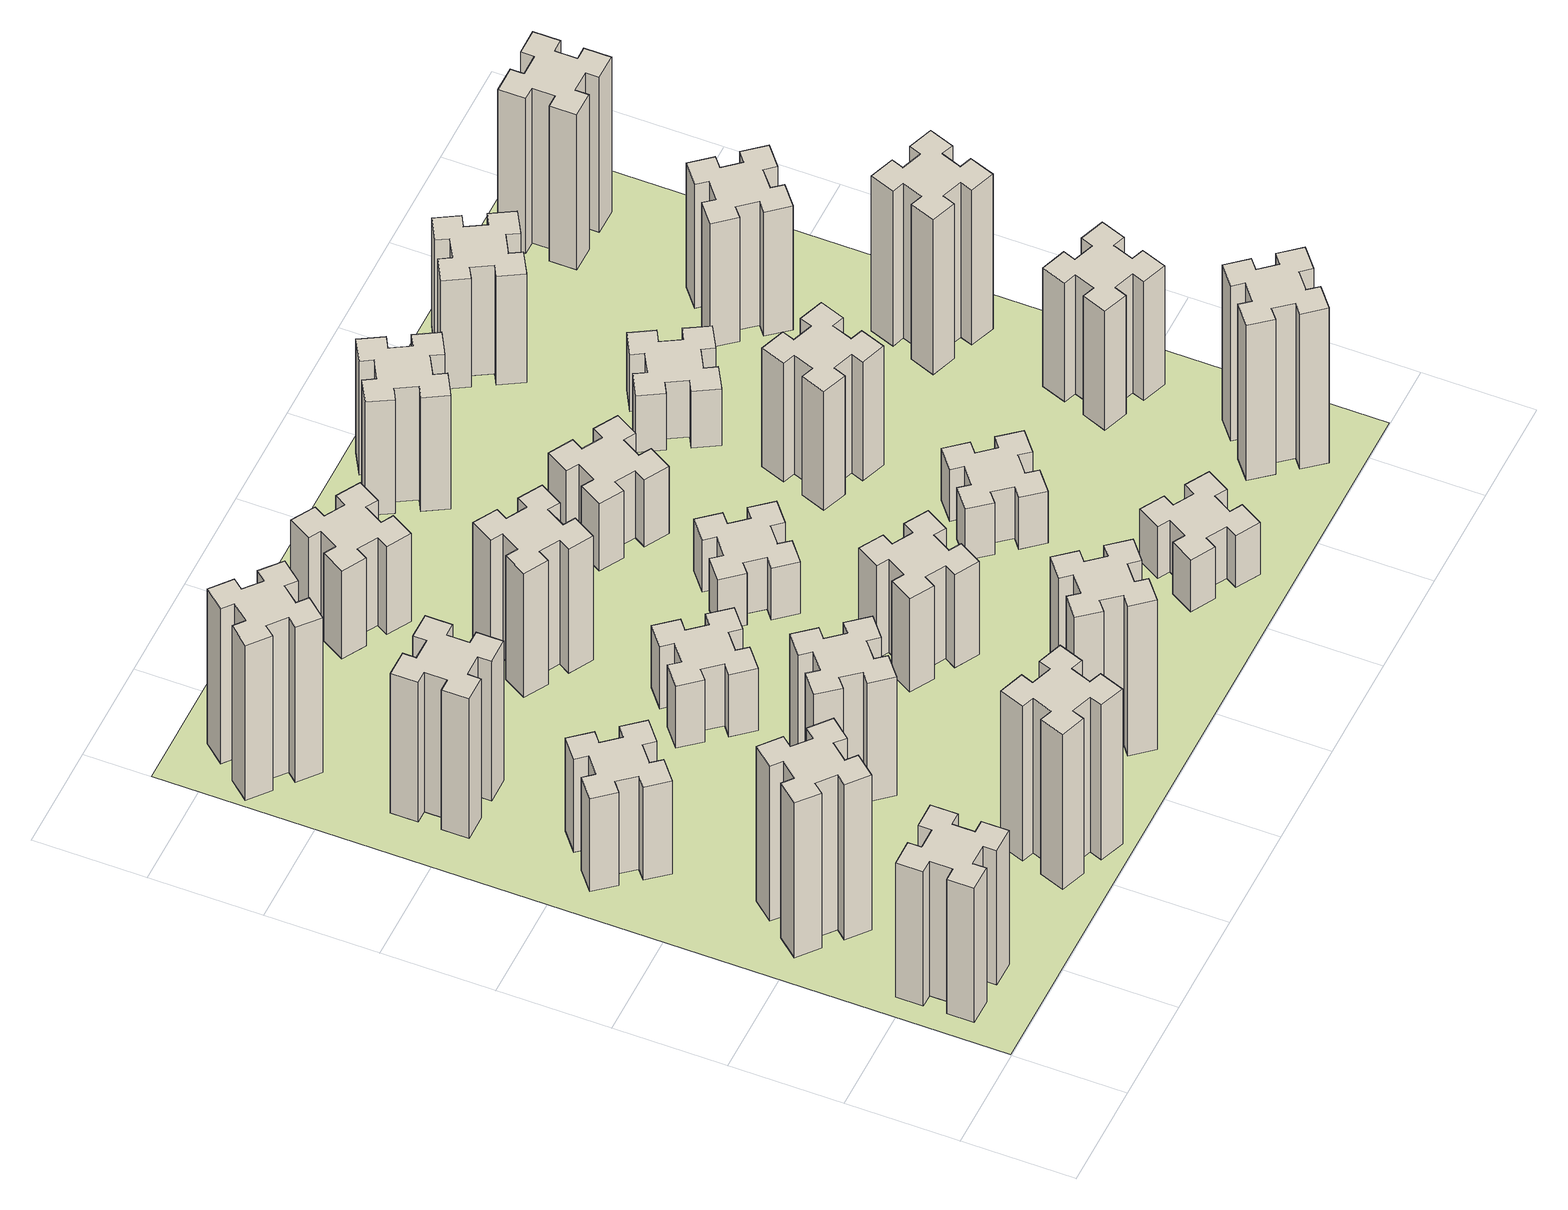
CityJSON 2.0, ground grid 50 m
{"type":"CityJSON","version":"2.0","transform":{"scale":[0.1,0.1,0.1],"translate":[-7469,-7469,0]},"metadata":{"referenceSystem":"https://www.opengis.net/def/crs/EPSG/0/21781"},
"CityObjects":{
"building1":{"type":"Building","attributes":{"class":"1000","function":"1000","usage":"1000","yearOfConstruction":2016,"roofType":"1000","measuredHeight":78,"storeysAboveGround":30,"storeysBelowGround":0},"geometry":[{"type":"Solid","lod":"1","boundaries":[[[[0,1,2,3,4,5,6,7,8,9,10,11,12,13,14,15,16,17,18,19]],[[17,16,20,21]],[[16,15,22,20]],[[15,14,23,22]],[[14,13,24,23]],[[13,12,25,24]],[[12,11,26,25]],[[11,10,27,26]],[[10,9,28,27]],[[9,8,29,28]],[[8,7,30,29]],[[7,6,31,30]],[[6,5,32,31]],[[5,4,33,32]],[[4,3,34,33]],[[3,2,35,34]],[[2,1,36,35]],[[1,0,37,36]],[[0,19,38,37]],[[19,18,39,38]],[[18,17,21,39]],[[24,25,26,27,28,29,30,31,32,33,34,35,36,37,38,39,21,20,22,23]]]]}]},
"building2":{"type":"Building","attributes":{"class":"1000","function":"1000","usage":"1000","yearOfConstruction":2016,"roofType":"1000","measuredHeight":90,"storeysAboveGround":30,"storeysBelowGround":0},"geometry":[{"type":"Solid","lod":"1","boundaries":[[[[40,41,42,43,44,45,46,47,48,49,50,51,52,53,54,55,56,57,58,59]],[[57,56,60,61]],[[56,55,62,60]],[[55,54,63,62]],[[54,53,64,63]],[[53,52,65,64]],[[52,51,66,65]],[[51,50,67,66]],[[50,49,68,67]],[[49,48,69,68]],[[48,47,70,69]],[[47,46,71,70]],[[46,45,72,71]],[[45,44,73,72]],[[44,43,74,73]],[[43,42,75,74]],[[42,41,76,75]],[[41,40,77,76]],[[40,59,78,77]],[[59,58,79,78]],[[58,57,61,79]],[[64,65,66,67,68,69,70,71,72,73,74,75,76,77,78,79,61,60,62,63]]]]}]},
"building3":{"type":"Building","attributes":{"class":"1000","function":"1000","usage":"1000","yearOfConstruction":2016,"roofType":"1000","measuredHeight":54,"storeysAboveGround":30,"storeysBelowGround":0},"geometry":[{"type":"Solid","lod":"1","boundaries":[[[[80,81,82,83,84,85,86,87,88,89,90,91,92,93,94,95,96,97,98,99]],[[97,96,100,101]],[[96,95,102,100]],[[95,94,103,102]],[[94,93,104,103]],[[93,92,105,104]],[[92,91,106,105]],[[91,90,107,106]],[[90,89,108,107]],[[89,88,109,108]],[[88,87,110,109]],[[87,86,111,110]],[[86,85,112,111]],[[85,84,113,112]],[[84,83,114,113]],[[83,82,115,114]],[[82,81,116,115]],[[81,80,117,116]],[[80,99,118,117]],[[99,98,119,118]],[[98,97,101,119]],[[104,105,106,107,108,109,110,111,112,113,114,115,116,117,118,119,101,100,102,103]]]]}]},
"building4":{"type":"Building","attributes":{"class":"1000","function":"1000","usage":"1000","yearOfConstruction":2016,"roofType":"1000","measuredHeight":81,"storeysAboveGround":30,"storeysBelowGround":0},"geometry":[{"type":"Solid","lod":"1","boundaries":[[[[120,121,122,123,124,125,126,127,128,129,130,131,132,133,134,135,136,137,138,139]],[[137,136,140,141]],[[136,135,142,140]],[[135,134,143,142]],[[134,133,144,143]],[[133,132,145,144]],[[132,131,146,145]],[[131,130,147,146]],[[130,129,148,147]],[[129,128,149,148]],[[128,127,150,149]],[[127,126,151,150]],[[126,125,152,151]],[[125,124,153,152]],[[124,123,154,153]],[[123,122,155,154]],[[122,121,156,155]],[[121,120,157,156]],[[120,139,158,157]],[[139,138,159,158]],[[138,137,141,159]],[[144,145,146,147,148,149,150,151,152,153,154,155,156,157,158,159,141,140,142,143]]]]}]},
"building5":{"type":"Building","attributes":{"class":"1000","function":"1000","usage":"1000","yearOfConstruction":2016,"roofType":"1000","measuredHeight":90,"storeysAboveGround":30,"storeysBelowGround":0},"geometry":[{"type":"Solid","lod":"1","boundaries":[[[[160,161,162,163,164,165,166,167,168,169,170,171,172,173,174,175,176,177,178,179]],[[177,176,180,181]],[[176,175,182,180]],[[175,174,183,182]],[[174,173,184,183]],[[173,172,185,184]],[[172,171,186,185]],[[171,170,187,186]],[[170,169,188,187]],[[169,168,189,188]],[[168,167,190,189]],[[167,166,191,190]],[[166,165,192,191]],[[165,164,193,192]],[[164,163,194,193]],[[163,162,195,194]],[[162,161,196,195]],[[161,160,197,196]],[[160,179,198,197]],[[179,178,199,198]],[[178,177,181,199]],[[184,185,186,187,188,189,190,191,192,193,194,195,196,197,198,199,181,180,182,183]]]]}]},
"building6":{"type":"Building","attributes":{"class":"1000","function":"1000","usage":"1000","yearOfConstruction":2016,"roofType":"1000","measuredHeight":90,"storeysAboveGround":30,"storeysBelowGround":0},"geometry":[{"type":"Solid","lod":"1","boundaries":[[[[200,201,202,203,204,205,206,207,208,209,210,211,212,213,214,215,216,217,218,219]],[[217,216,220,221]],[[216,215,222,220]],[[215,214,223,222]],[[214,213,224,223]],[[213,212,225,224]],[[212,211,226,225]],[[211,210,227,226]],[[210,209,228,227]],[[209,208,229,228]],[[208,207,230,229]],[[207,206,231,230]],[[206,205,232,231]],[[205,204,233,232]],[[204,203,234,233]],[[203,202,235,234]],[[202,201,236,235]],[[201,200,237,236]],[[200,219,238,237]],[[219,218,239,238]],[[218,217,221,239]],[[224,225,226,227,228,229,230,231,232,233,234,235,236,237,238,239,221,220,222,223]]]]}]},
"building7":{"type":"Building","attributes":{"class":"1000","function":"1000","usage":"1000","yearOfConstruction":2016,"roofType":"1000","measuredHeight":69,"storeysAboveGround":30,"storeysBelowGround":0},"geometry":[{"type":"Solid","lod":"1","boundaries":[[[[240,241,242,243,244,245,246,247,248,249,250,251,252,253,254,255,256,257,258,259]],[[257,256,260,261]],[[256,255,262,260]],[[255,254,263,262]],[[254,253,264,263]],[[253,252,265,264]],[[252,251,266,265]],[[251,250,267,266]],[[250,249,268,267]],[[249,248,269,268]],[[248,247,270,269]],[[247,246,271,270]],[[246,245,272,271]],[[245,244,273,272]],[[244,243,274,273]],[[243,242,275,274]],[[242,241,276,275]],[[241,240,277,276]],[[240,259,278,277]],[[259,258,279,278]],[[258,257,261,279]],[[264,265,266,267,268,269,270,271,272,273,274,275,276,277,278,279,261,260,262,263]]]]}]},
"building8":{"type":"Building","attributes":{"class":"1000","function":"1000","usage":"1000","yearOfConstruction":2016,"roofType":"1000","measuredHeight":36,"storeysAboveGround":30,"storeysBelowGround":0},"geometry":[{"type":"Solid","lod":"1","boundaries":[[[[280,281,282,283,284,285,286,287,288,289,290,291,292,293,294,295,296,297,298,299]],[[297,296,300,301]],[[296,295,302,300]],[[295,294,303,302]],[[294,293,304,303]],[[293,292,305,304]],[[292,291,306,305]],[[291,290,307,306]],[[290,289,308,307]],[[289,288,309,308]],[[288,287,310,309]],[[287,286,311,310]],[[286,285,312,311]],[[285,284,313,312]],[[284,283,314,313]],[[283,282,315,314]],[[282,281,316,315]],[[281,280,317,316]],[[280,299,318,317]],[[299,298,319,318]],[[298,297,301,319]],[[304,305,306,307,308,309,310,311,312,313,314,315,316,317,318,319,301,300,302,303]]]]}]},
"building9":{"type":"Building","attributes":{"class":"1000","function":"1000","usage":"1000","yearOfConstruction":2016,"roofType":"1000","measuredHeight":87,"storeysAboveGround":30,"storeysBelowGround":0},"geometry":[{"type":"Solid","lod":"1","boundaries":[[[[320,321,322,323,324,325,326,327,328,329,330,331,332,333,334,335,336,337,338,339]],[[337,336,340,341]],[[336,335,342,340]],[[335,334,343,342]],[[334,333,344,343]],[[333,332,345,344]],[[332,331,346,345]],[[331,330,347,346]],[[330,329,348,347]],[[329,328,349,348]],[[328,327,350,349]],[[327,326,351,350]],[[326,325,352,351]],[[325,324,353,352]],[[324,323,354,353]],[[323,322,355,354]],[[322,321,356,355]],[[321,320,357,356]],[[320,339,358,357]],[[339,338,359,358]],[[338,337,341,359]],[[344,345,346,347,348,349,350,351,352,353,354,355,356,357,358,359,341,340,342,343]]]]}]},
"building10":{"type":"Building","attributes":{"class":"1000","function":"1000","usage":"1000","yearOfConstruction":2016,"roofType":"1000","measuredHeight":72,"storeysAboveGround":30,"storeysBelowGround":0},"geometry":[{"type":"Solid","lod":"1","boundaries":[[[[360,361,362,363,364,365,366,367,368,369,370,371,372,373,374,375,376,377,378,379]],[[377,376,380,381]],[[376,375,382,380]],[[375,374,383,382]],[[374,373,384,383]],[[373,372,385,384]],[[372,371,386,385]],[[371,370,387,386]],[[370,369,388,387]],[[369,368,389,388]],[[368,367,390,389]],[[367,366,391,390]],[[366,365,392,391]],[[365,364,393,392]],[[364,363,394,393]],[[363,362,395,394]],[[362,361,396,395]],[[361,360,397,396]],[[360,379,398,397]],[[379,378,399,398]],[[378,377,381,399]],[[384,385,386,387,388,389,390,391,392,393,394,395,396,397,398,399,381,380,382,383]]]]}]},
"building11":{"type":"Building","attributes":{"class":"1000","function":"1000","usage":"1000","yearOfConstruction":2016,"roofType":"1000","measuredHeight":51,"storeysAboveGround":30,"storeysBelowGround":0},"geometry":[{"type":"Solid","lod":"1","boundaries":[[[[400,401,402,403,404,405,406,407,408,409,410,411,412,413,414,415,416,417,418,419]],[[417,416,420,421]],[[416,415,422,420]],[[415,414,423,422]],[[414,413,424,423]],[[413,412,425,424]],[[412,411,426,425]],[[411,410,427,426]],[[410,409,428,427]],[[409,408,429,428]],[[408,407,430,429]],[[407,406,431,430]],[[406,405,432,431]],[[405,404,433,432]],[[404,403,434,433]],[[403,402,435,434]],[[402,401,436,435]],[[401,400,437,436]],[[400,419,438,437]],[[419,418,439,438]],[[418,417,421,439]],[[424,425,426,427,428,429,430,431,432,433,434,435,436,437,438,439,421,420,422,423]]]]}]},
"building12":{"type":"Building","attributes":{"class":"1000","function":"1000","usage":"1000","yearOfConstruction":2016,"roofType":"1000","measuredHeight":54,"storeysAboveGround":30,"storeysBelowGround":0},"geometry":[{"type":"Solid","lod":"1","boundaries":[[[[440,441,442,443,444,445,446,447,448,449,450,451,452,453,454,455,456,457,458,459]],[[457,456,460,461]],[[456,455,462,460]],[[455,454,463,462]],[[454,453,464,463]],[[453,452,465,464]],[[452,451,466,465]],[[451,450,467,466]],[[450,449,468,467]],[[449,448,469,468]],[[448,447,470,469]],[[447,446,471,470]],[[446,445,472,471]],[[445,444,473,472]],[[444,443,474,473]],[[443,442,475,474]],[[442,441,476,475]],[[441,440,477,476]],[[440,459,478,477]],[[459,458,479,478]],[[458,457,461,479]],[[464,465,466,467,468,469,470,471,472,473,474,475,476,477,478,479,461,460,462,463]]]]}]},
"building13":{"type":"Building","attributes":{"class":"1000","function":"1000","usage":"1000","yearOfConstruction":2016,"roofType":"1000","measuredHeight":30,"storeysAboveGround":30,"storeysBelowGround":0},"geometry":[{"type":"Solid","lod":"1","boundaries":[[[[480,481,482,483,484,485,486,487,488,489,490,491,492,493,494,495,496,497,498,499]],[[497,496,500,501]],[[496,495,502,500]],[[495,494,503,502]],[[494,493,504,503]],[[493,492,505,504]],[[492,491,506,505]],[[491,490,507,506]],[[490,489,508,507]],[[489,488,509,508]],[[488,487,510,509]],[[487,486,511,510]],[[486,485,512,511]],[[485,484,513,512]],[[484,483,514,513]],[[483,482,515,514]],[[482,481,516,515]],[[481,480,517,516]],[[480,499,518,517]],[[499,498,519,518]],[[498,497,501,519]],[[504,505,506,507,508,509,510,511,512,513,514,515,516,517,518,519,501,500,502,503]]]]}]},
"building14":{"type":"Building","attributes":{"class":"1000","function":"1000","usage":"1000","yearOfConstruction":2016,"roofType":"1000","measuredHeight":39,"storeysAboveGround":30,"storeysBelowGround":0},"geometry":[{"type":"Solid","lod":"1","boundaries":[[[[520,521,522,523,524,525,526,527,528,529,530,531,532,533,534,535,536,537,538,539]],[[537,536,540,541]],[[536,535,542,540]],[[535,534,543,542]],[[534,533,544,543]],[[533,532,545,544]],[[532,531,546,545]],[[531,530,547,546]],[[530,529,548,547]],[[529,528,549,548]],[[528,527,550,549]],[[527,526,551,550]],[[526,525,552,551]],[[525,524,553,552]],[[524,523,554,553]],[[523,522,555,554]],[[522,521,556,555]],[[521,520,557,556]],[[520,539,558,557]],[[539,538,559,558]],[[538,537,541,559]],[[544,545,546,547,548,549,550,551,552,553,554,555,556,557,558,559,541,540,542,543]]]]}]},
"building15":{"type":"Building","attributes":{"class":"1000","function":"1000","usage":"1000","yearOfConstruction":2016,"roofType":"1000","measuredHeight":30,"storeysAboveGround":30,"storeysBelowGround":0},"geometry":[{"type":"Solid","lod":"1","boundaries":[[[[560,561,562,563,564,565,566,567,568,569,570,571,572,573,574,575,576,577,578,579]],[[577,576,580,581]],[[576,575,582,580]],[[575,574,583,582]],[[574,573,584,583]],[[573,572,585,584]],[[572,571,586,585]],[[571,570,587,586]],[[570,569,588,587]],[[569,568,589,588]],[[568,567,590,589]],[[567,566,591,590]],[[566,565,592,591]],[[565,564,593,592]],[[564,563,594,593]],[[563,562,595,594]],[[562,561,596,595]],[[561,560,597,596]],[[560,579,598,597]],[[579,578,599,598]],[[578,577,581,599]],[[584,585,586,587,588,589,590,591,592,593,594,595,596,597,598,599,581,580,582,583]]]]}]},
"building16":{"type":"Building","attributes":{"class":"1000","function":"1000","usage":"1000","yearOfConstruction":2016,"roofType":"1000","measuredHeight":66,"storeysAboveGround":30,"storeysBelowGround":0},"geometry":[{"type":"Solid","lod":"1","boundaries":[[[[600,601,602,603,604,605,606,607,608,609,610,611,612,613,614,615,616,617,618,619]],[[617,616,620,621]],[[616,615,622,620]],[[615,614,623,622]],[[614,613,624,623]],[[613,612,625,624]],[[612,611,626,625]],[[611,610,627,626]],[[610,609,628,627]],[[609,608,629,628]],[[608,607,630,629]],[[607,606,631,630]],[[606,605,632,631]],[[605,604,633,632]],[[604,603,634,633]],[[603,602,635,634]],[[602,601,636,635]],[[601,600,637,636]],[[600,619,638,637]],[[619,618,639,638]],[[618,617,621,639]],[[624,625,626,627,628,629,630,631,632,633,634,635,636,637,638,639,621,620,622,623]]]]}]},
"building17":{"type":"Building","attributes":{"class":"1000","function":"1000","usage":"1000","yearOfConstruction":2016,"roofType":"1000","measuredHeight":30,"storeysAboveGround":30,"storeysBelowGround":0},"geometry":[{"type":"Solid","lod":"1","boundaries":[[[[640,641,642,643,644,645,646,647,648,649,650,651,652,653,654,655,656,657,658,659]],[[657,656,660,661]],[[656,655,662,660]],[[655,654,663,662]],[[654,653,664,663]],[[653,652,665,664]],[[652,651,666,665]],[[651,650,667,666]],[[650,649,668,667]],[[649,648,669,668]],[[648,647,670,669]],[[647,646,671,670]],[[646,645,672,671]],[[645,644,673,672]],[[644,643,674,673]],[[643,642,675,674]],[[642,641,676,675]],[[641,640,677,676]],[[640,659,678,677]],[[659,658,679,678]],[[658,657,661,679]],[[664,665,666,667,668,669,670,671,672,673,674,675,676,677,678,679,661,660,662,663]]]]}]},
"building18":{"type":"Building","attributes":{"class":"1000","function":"1000","usage":"1000","yearOfConstruction":2016,"roofType":"1000","measuredHeight":69,"storeysAboveGround":30,"storeysBelowGround":0},"geometry":[{"type":"Solid","lod":"1","boundaries":[[[[680,681,682,683,684,685,686,687,688,689,690,691,692,693,694,695,696,697,698,699]],[[697,696,700,701]],[[696,695,702,700]],[[695,694,703,702]],[[694,693,704,703]],[[693,692,705,704]],[[692,691,706,705]],[[691,690,707,706]],[[690,689,708,707]],[[689,688,709,708]],[[688,687,710,709]],[[687,686,711,710]],[[686,685,712,711]],[[685,684,713,712]],[[684,683,714,713]],[[683,682,715,714]],[[682,681,716,715]],[[681,680,717,716]],[[680,699,718,717]],[[699,698,719,718]],[[698,697,701,719]],[[704,705,706,707,708,709,710,711,712,713,714,715,716,717,718,719,701,700,702,703]]]]}]},
"building19":{"type":"Building","attributes":{"class":"1000","function":"1000","usage":"1000","yearOfConstruction":2016,"roofType":"1000","measuredHeight":33,"storeysAboveGround":30,"storeysBelowGround":0},"geometry":[{"type":"Solid","lod":"1","boundaries":[[[[720,721,722,723,724,725,726,727,728,729,730,731,732,733,734,735,736,737,738,739]],[[737,736,740,741]],[[736,735,742,740]],[[735,734,743,742]],[[734,733,744,743]],[[733,732,745,744]],[[732,731,746,745]],[[731,730,747,746]],[[730,729,748,747]],[[729,728,749,748]],[[728,727,750,749]],[[727,726,751,750]],[[726,725,752,751]],[[725,724,753,752]],[[724,723,754,753]],[[723,722,755,754]],[[722,721,756,755]],[[721,720,757,756]],[[720,739,758,757]],[[739,738,759,758]],[[738,737,741,759]],[[744,745,746,747,748,749,750,751,752,753,754,755,756,757,758,759,741,740,742,743]]]]}]},
"building20":{"type":"Building","attributes":{"class":"1000","function":"1000","usage":"1000","yearOfConstruction":2016,"roofType":"1000","measuredHeight":90,"storeysAboveGround":30,"storeysBelowGround":0},"geometry":[{"type":"Solid","lod":"1","boundaries":[[[[760,761,762,763,764,765,766,767,768,769,770,771,772,773,774,775,776,777,778,779]],[[777,776,780,781]],[[776,775,782,780]],[[775,774,783,782]],[[774,773,784,783]],[[773,772,785,784]],[[772,771,786,785]],[[771,770,787,786]],[[770,769,788,787]],[[769,768,789,788]],[[768,767,790,789]],[[767,766,791,790]],[[766,765,792,791]],[[765,764,793,792]],[[764,763,794,793]],[[763,762,795,794]],[[762,761,796,795]],[[761,760,797,796]],[[760,779,798,797]],[[779,778,799,798]],[[778,777,781,799]],[[784,785,786,787,788,789,790,791,792,793,794,795,796,797,798,799,781,780,782,783]]]]}]},
"building21":{"type":"Building","attributes":{"class":"1000","function":"1000","usage":"1000","yearOfConstruction":2016,"roofType":"1000","measuredHeight":63,"storeysAboveGround":30,"storeysBelowGround":0},"geometry":[{"type":"Solid","lod":"1","boundaries":[[[[800,801,802,803,804,805,806,807,808,809,810,811,812,813,814,815,816,817,818,819]],[[817,816,820,821]],[[816,815,822,820]],[[815,814,823,822]],[[814,813,824,823]],[[813,812,825,824]],[[812,811,826,825]],[[811,810,827,826]],[[810,809,828,827]],[[809,808,829,828]],[[808,807,830,829]],[[807,806,831,830]],[[806,805,832,831]],[[805,804,833,832]],[[804,803,834,833]],[[803,802,835,834]],[[802,801,836,835]],[[801,800,837,836]],[[800,819,838,837]],[[819,818,839,838]],[[818,817,821,839]],[[824,825,826,827,828,829,830,831,832,833,834,835,836,837,838,839,821,820,822,823]]]]}]},
"building22":{"type":"Building","attributes":{"class":"1000","function":"1000","usage":"1000","yearOfConstruction":2016,"roofType":"1000","measuredHeight":69,"storeysAboveGround":30,"storeysBelowGround":0},"geometry":[{"type":"Solid","lod":"1","boundaries":[[[[840,841,842,843,844,845,846,847,848,849,850,851,852,853,854,855,856,857,858,859]],[[857,856,860,861]],[[856,855,862,860]],[[855,854,863,862]],[[854,853,864,863]],[[853,852,865,864]],[[852,851,866,865]],[[851,850,867,866]],[[850,849,868,867]],[[849,848,869,868]],[[848,847,870,869]],[[847,846,871,870]],[[846,845,872,871]],[[845,844,873,872]],[[844,843,874,873]],[[843,842,875,874]],[[842,841,876,875]],[[841,840,877,876]],[[840,859,878,877]],[[859,858,879,878]],[[858,857,861,879]],[[864,865,866,867,868,869,870,871,872,873,874,875,876,877,878,879,861,860,862,863]]]]}]},
"building23":{"type":"Building","attributes":{"class":"1000","function":"1000","usage":"1000","yearOfConstruction":2016,"roofType":"1000","measuredHeight":90,"storeysAboveGround":30,"storeysBelowGround":0},"geometry":[{"type":"Solid","lod":"1","boundaries":[[[[880,881,882,883,884,885,886,887,888,889,890,891,892,893,894,895,896,897,898,899]],[[897,896,900,901]],[[896,895,902,900]],[[895,894,903,902]],[[894,893,904,903]],[[893,892,905,904]],[[892,891,906,905]],[[891,890,907,906]],[[890,889,908,907]],[[889,888,909,908]],[[888,887,910,909]],[[887,886,911,910]],[[886,885,912,911]],[[885,884,913,912]],[[884,883,914,913]],[[883,882,915,914]],[[882,881,916,915]],[[881,880,917,916]],[[880,899,918,917]],[[899,898,919,918]],[[898,897,901,919]],[[904,905,906,907,908,909,910,911,912,913,914,915,916,917,918,919,901,900,902,903]]]]}]},
"building24":{"type":"Building","attributes":{"class":"1000","function":"1000","usage":"1000","yearOfConstruction":2016,"roofType":"1000","measuredHeight":72,"storeysAboveGround":30,"storeysBelowGround":0},"geometry":[{"type":"Solid","lod":"1","boundaries":[[[[920,921,922,923,924,925,926,927,928,929,930,931,932,933,934,935,936,937,938,939]],[[937,936,940,941]],[[936,935,942,940]],[[935,934,943,942]],[[934,933,944,943]],[[933,932,945,944]],[[932,931,946,945]],[[931,930,947,946]],[[930,929,948,947]],[[929,928,949,948]],[[928,927,950,949]],[[927,926,951,950]],[[926,925,952,951]],[[925,924,953,952]],[[924,923,954,953]],[[923,922,955,954]],[[922,921,956,955]],[[921,920,957,956]],[[920,939,958,957]],[[939,938,959,958]],[[938,937,941,959]],[[944,945,946,947,948,949,950,951,952,953,954,955,956,957,958,959,941,940,942,943]]]]}]},
"building25":{"type":"Building","attributes":{"class":"1000","function":"1000","usage":"1000","yearOfConstruction":2016,"roofType":"1000","measuredHeight":90,"storeysAboveGround":30,"storeysBelowGround":0},"geometry":[{"type":"Solid","lod":"1","boundaries":[[[[960,961,962,963,964,965,966,967,968,969,970,971,972,973,974,975,976,977,978,979]],[[977,976,980,981]],[[976,975,982,980]],[[975,974,983,982]],[[974,973,984,983]],[[973,972,985,984]],[[972,971,986,985]],[[971,970,987,986]],[[970,969,988,987]],[[969,968,989,988]],[[968,967,990,989]],[[967,966,991,990]],[[966,965,992,991]],[[965,964,993,992]],[[964,963,994,993]],[[963,962,995,994]],[[962,961,996,995]],[[961,960,997,996]],[[960,979,998,997]],[[979,978,999,998]],[[978,977,981,999]],[[984,985,986,987,988,989,990,991,992,993,994,995,996,997,998,999,981,980,982,983]]]]}]},
"landuse1":{"type":"LandUse","attributes":{"name":"plot1","function":"1010"},"geometry":[{"type":"MultiSurface","lod":"1","boundaries":[[[1000,1001,1002,1003]]]}]}
},
"vertices":[
[165,425,0],[165,325,0],[105,325,0],[105,205,0],[225,205,0],[225,265,0],[325,265,0],[325,205,0],[445,205,0],[445,325,0],[385,325,0],[385,425,0],[445,425,0],[445,545,0],[325,545,0],[325,485,0],[225,485,0],[225,545,0],[105,545,0],[105,425,0],[225,485,780],[225,545,780],[325,485,780],[325,545,780],[445,545,780],[445,425,780],[385,425,780],[385,325,780],[445,325,780],[445,205,780],[325,205,780],[325,265,780],[225,265,780],[225,205,780],[105,205,780],[105,325,780],[165,325,780],[165,425,780],[105,425,780],[105,545,780],
[484,1067,0],[408,1132,0],[446,1178,0],[354,1255,0],[277,1163,0],[323,1124,0],[259,1048,0],[213,1086,0],[136,994,0],[228,917,0],[266,963,0],[343,899,0],[304,853,0],[396,776,0],[473,868,0],[427,906,0],[492,983,0],[538,944,0],[615,1036,0],[523,1113,0],[492,983,900],[538,944,900],[427,906,900],[473,868,900],[396,776,900],[304,853,900],[343,899,900],[266,963,900],[228,917,900],[136,994,900],[213,1086,900],[259,1048,900],[323,1124,900],[277,1163,900],[354,1255,900],[446,1178,900],[408,1132,900],[484,1067,900],[523,1113,900],[615,1036,900],
[492,1888,0],[427,1964,0],[473,2003,0],[396,2095,0],[304,2018,0],[343,1972,0],[266,1907,0],[228,1953,0],[136,1876,0],[213,1784,0],[259,1823,0],[323,1746,0],[277,1708,0],[354,1616,0],[446,1693,0],[408,1739,0],[484,1803,0],[523,1757,0],[615,1834,0],[538,1926,0],[484,1803,540],[523,1757,540],[408,1739,540],[446,1693,540],[354,1616,540],[277,1708,540],[323,1746,540],[259,1823,540],[213,1784,540],[136,1876,540],[228,1953,540],[266,1907,540],[343,1972,540],[304,2018,540],[396,2095,540],[473,2003,540],[427,1964,540],[492,1888,540],[538,1926,540],[615,1834,540],
[485,2545,0],[485,2645,0],[545,2645,0],[545,2765,0],[425,2765,0],[425,2705,0],[325,2705,0],[325,2765,0],[205,2765,0],[205,2645,0],[265,2645,0],[265,2545,0],[205,2545,0],[205,2425,0],[325,2425,0],[325,2485,0],[425,2485,0],[425,2425,0],[545,2425,0],[545,2545,0],[425,2485,810],[425,2425,810],[325,2485,810],[325,2425,810],[205,2425,810],[205,2545,810],[265,2545,810],[265,2645,810],[205,2645,810],[205,2765,810],[325,2765,810],[325,2705,810],[425,2705,810],[425,2765,810],[545,2765,810],[545,2645,810],[485,2645,810],[485,2545,810],[545,2545,810],[545,2425,810],
[1029,360,0],[995,266,0],[939,287,0],[897,174,0],[1010,133,0],[1031,189,0],[1125,155,0],[1104,99,0],[1217,57,0],[1258,170,0],[1202,191,0],[1236,285,0],[1292,264,0],[1333,377,0],[1220,418,0],[1200,362,0],[1106,396,0],[1127,452,0],[1014,493,0],[973,380,0],[1106,396,900],[1127,452,900],[1200,362,900],[1220,418,900],[1333,377,900],[1292,264,900],[1236,285,900],[1202,191,900],[1258,170,900],[1217,57,900],[1104,99,900],[1125,155,900],[1031,189,900],[1010,133,900],[897,174,900],[939,287,900],[995,266,900],[1029,360,900],[973,380,900],[1014,493,900],
[384,3387,0],[308,3452,0],[346,3498,0],[254,3575,0],[177,3483,0],[223,3444,0],[159,3368,0],[113,3406,0],[36,3314,0],[128,3237,0],[166,3283,0],[243,3219,0],[204,3173,0],[296,3096,0],[373,3188,0],[327,3226,0],[392,3303,0],[438,3264,0],[515,3356,0],[423,3433,0],[392,3303,900],[438,3264,900],[327,3226,900],[373,3188,900],[296,3096,900],[204,3173,900],[243,3219,900],[166,3283,900],[128,3237,900],[36,3314,900],[113,3406,900],[159,3368,900],[223,3444,900],[177,3483,900],[254,3575,900],[346,3498,900],[308,3452,900],[384,3387,900],[423,3433,900],[515,3356,900],
[1083,1332,0],[1006,1267,0],[968,1313,0],[876,1236,0],[953,1144,0],[999,1183,0],[1063,1106,0],[1017,1068,0],[1094,976,0],[1186,1053,0],[1148,1099,0],[1224,1163,0],[1263,1117,0],[1355,1194,0],[1278,1286,0],[1232,1248,0],[1167,1324,0],[1213,1363,0],[1136,1455,0],[1044,1378,0],[1167,1324,690],[1213,1363,690],[1232,1248,690],[1278,1286,690],[1355,1194,690],[1263,1117,690],[1224,1163,690],[1148,1099,690],[1186,1053,690],[1094,976,690],[1017,1068,690],[1063,1106,690],[999,1183,690],[953,1144,690],[876,1236,690],[968,1313,690],[1006,1267,690],[1083,1332,690],[1044,1378,690],[1136,1455,690],
[1183,1972,0],[1106,1907,0],[1068,1953,0],[976,1876,0],[1053,1784,0],[1099,1823,0],[1163,1746,0],[1117,1708,0],[1194,1616,0],[1286,1693,0],[1248,1739,0],[1324,1803,0],[1363,1757,0],[1455,1834,0],[1378,1926,0],[1332,1888,0],[1267,1964,0],[1313,2003,0],[1236,2095,0],[1144,2018,0],[1267,1964,360],[1313,2003,360],[1332,1888,360],[1378,1926,360],[1455,1834,360],[1363,1757,360],[1324,1803,360],[1248,1739,360],[1286,1693,360],[1194,1616,360],[1117,1708,360],[1163,1746,360],[1099,1823,360],[1053,1784,360],[976,1876,360],[1068,1953,360],[1106,1907,360],[1183,1972,360],[1144,2018,360],[1236,2095,360],
[1639,343,0],[1703,266,0],[1657,228,0],[1734,136,0],[1826,213,0],[1788,259,0],[1864,323,0],[1903,277,0],[1995,354,0],[1918,446,0],[1872,408,0],[1807,484,0],[1853,523,0],[1776,615,0],[1684,538,0],[1723,492,0],[1646,427,0],[1608,473,0],[1516,396,0],[1593,304,0],[1646,427,870],[1608,473,870],[1723,492,870],[1684,538,870],[1776,615,870],[1853,523,870],[1807,484,870],[1872,408,870],[1918,446,870],[1995,354,870],[1903,277,870],[1864,323,870],[1788,259,870],[1826,213,870],[1734,136,870],[1657,228,870],[1703,266,870],[1639,343,870],[1593,304,870],[1516,396,870],
[1314,2666,0],[1227,2716,0],[1257,2768,0],[1153,2828,0],[1093,2724,0],[1145,2694,0],[1095,2607,0],[1043,2637,0],[983,2533,0],[1087,2473,0],[1117,2525,0],[1204,2475,0],[1174,2423,0],[1278,2363,0],[1338,2467,0],[1286,2497,0],[1336,2584,0],[1388,2554,0],[1448,2658,0],[1344,2718,0],[1336,2584,720],[1388,2554,720],[1286,2497,720],[1338,2467,720],[1278,2363,720],[1174,2423,720],[1204,2475,720],[1117,2525,720],[1087,2473,720],[983,2533,720],[1043,2637,720],[1095,2607,720],[1145,2694,720],[1093,2724,720],[1153,2828,720],[1257,2768,720],[1227,2716,720],[1314,2666,720],[1344,2718,720],[1448,2658,720],
[1214,3406,0],[1127,3456,0],[1157,3508,0],[1053,3568,0],[993,3464,0],[1045,3434,0],[995,3347,0],[943,3377,0],[883,3273,0],[987,3213,0],[1017,3265,0],[1104,3215,0],[1074,3163,0],[1178,3103,0],[1238,3207,0],[1186,3237,0],[1236,3324,0],[1288,3294,0],[1348,3398,0],[1244,3458,0],[1236,3324,510],[1288,3294,510],[1186,3237,510],[1238,3207,510],[1178,3103,510],[1074,3163,510],[1104,3215,510],[1017,3265,510],[987,3213,510],[883,3273,510],[943,3377,510],[995,3347,510],[1045,3434,510],[993,3464,510],[1053,3568,510],[1157,3508,510],[1127,3456,510],[1214,3406,510],[1244,3458,510],[1348,3398,510],
[1954,1286,0],[1867,1336,0],[1897,1388,0],[1793,1448,0],[1733,1344,0],[1785,1314,0],[1735,1227,0],[1683,1257,0],[1623,1153,0],[1727,1093,0],[1757,1145,0],[1844,1095,0],[1814,1043,0],[1918,983,0],[1978,1087,0],[1926,1117,0],[1976,1204,0],[2028,1174,0],[2088,1278,0],[1984,1338,0],[1976,1204,540],[2028,1174,540],[1926,1117,540],[1978,1087,540],[1918,983,540],[1814,1043,540],[1844,1095,540],[1757,1145,540],[1727,1093,540],[1623,1153,540],[1683,1257,540],[1735,1227,540],[1785,1314,540],[1733,1344,540],[1793,1448,540],[1897,1388,540],[1867,1336,540],[1954,1286,540],[1984,1338,540],[2088,1278,540],
[1972,1988,0],[1907,2064,0],[1953,2103,0],[1876,2195,0],[1784,2118,0],[1823,2072,0],[1746,2007,0],[1708,2053,0],[1616,1976,0],[1693,1884,0],[1739,1923,0],[1803,1846,0],[1757,1808,0],[1834,1716,0],[1926,1793,0],[1888,1839,0],[1964,1903,0],[2003,1857,0],[2095,1934,0],[2018,2026,0],[1964,1903,300],[2003,1857,300],[1888,1839,300],[1926,1793,300],[1834,1716,300],[1757,1808,300],[1803,1846,300],[1739,1923,300],[1693,1884,300],[1616,1976,300],[1708,2053,300],[1746,2007,300],[1823,2072,300],[1784,2118,300],[1876,2195,300],[1953,2103,300],[1907,2064,300],[1972,1988,300],[2018,2026,300],[2095,1934,300],
[2026,2497,0],[2076,2584,0],[2128,2554,0],[2188,2658,0],[2084,2718,0],[2054,2666,0],[1967,2716,0],[1997,2768,0],[1893,2828,0],[1833,2724,0],[1885,2694,0],[1835,2607,0],[1783,2637,0],[1723,2533,0],[1827,2473,0],[1857,2525,0],[1944,2475,0],[1914,2423,0],[2018,2363,0],[2078,2467,0],[1944,2475,390],[1914,2423,390],[1857,2525,390],[1827,2473,390],[1723,2533,390],[1783,2637,390],[1835,2607,390],[1885,2694,390],[1833,2724,390],[1893,2828,390],[1997,2768,390],[1967,2716,390],[2054,2666,390],[2084,2718,390],[2188,2658,390],[2128,2554,390],[2076,2584,390],[2026,2497,390],[2078,2467,390],[2018,2363,390],
[2766,277,0],[2816,364,0],[2868,334,0],[2928,438,0],[2824,498,0],[2794,446,0],[2707,496,0],[2737,548,0],[2633,608,0],[2573,504,0],[2625,474,0],[2575,387,0],[2523,417,0],[2463,313,0],[2567,253,0],[2597,305,0],[2684,255,0],[2654,203,0],[2758,143,0],[2818,247,0],[2684,255,300],[2654,203,300],[2597,305,300],[2567,253,300],[2463,313,300],[2523,417,300],[2575,387,300],[2625,474,300],[2573,504,300],[2633,608,300],[2737,548,300],[2707,496,300],[2794,446,300],[2824,498,300],[2928,438,300],[2868,334,300],[2816,364,300],[2766,277,300],[2818,247,300],[2758,143,300],
[1844,3556,0],[1757,3506,0],[1727,3558,0],[1623,3498,0],[1683,3394,0],[1735,3424,0],[1785,3337,0],[1733,3307,0],[1793,3203,0],[1897,3263,0],[1867,3315,0],[1954,3365,0],[1984,3313,0],[2088,3373,0],[2028,3477,0],[1976,3447,0],[1926,3534,0],[1978,3564,0],[1918,3668,0],[1814,3608,0],[1926,3534,660],[1978,3564,660],[1976,3447,660],[2028,3477,660],[2088,3373,660],[1984,3313,660],[1954,3365,660],[1867,3315,660],[1897,3263,660],[1793,3203,660],[1733,3307,660],[1785,3337,660],[1735,3424,660],[1683,3394,660],[1623,3498,660],[1727,3558,660],[1757,3506,660],[1844,3556,660],[1814,3608,660],[1918,3668,660],
[2628,1099,0],[2704,1163,0],[2743,1117,0],[2835,1194,0],[2758,1286,0],[2712,1248,0],[2647,1324,0],[2693,1363,0],[2616,1455,0],[2524,1378,0],[2563,1332,0],[2486,1267,0],[2448,1313,0],[2356,1236,0],[2433,1144,0],[2479,1183,0],[2543,1106,0],[2497,1068,0],[2574,976,0],[2666,1053,0],[2543,1106,300],[2497,1068,300],[2479,1183,300],[2433,1144,300],[2356,1236,300],[2448,1313,300],[2486,1267,300],[2563,1332,300],[2524,1378,300],[2616,1455,300],[2693,1363,300],[2647,1324,300],[2712,1248,300],[2758,1286,300],[2835,1194,300],[2743,1117,300],[2704,1163,300],[2628,1099,300],[2666,1053,300],[2574,976,300],
[2682,1871,0],[2716,1965,0],[2772,1944,0],[2813,2057,0],[2700,2098,0],[2680,2042,0],[2586,2076,0],[2607,2132,0],[2494,2173,0],[2453,2060,0],[2509,2040,0],[2475,1946,0],[2419,1967,0],[2377,1854,0],[2490,1813,0],[2511,1869,0],[2605,1835,0],[2584,1779,0],[2697,1737,0],[2738,1850,0],[2605,1835,690],[2584,1779,690],[2511,1869,690],[2490,1813,690],[2377,1854,690],[2419,1967,690],[2475,1946,690],[2509,2040,690],[2453,2060,690],[2494,2173,690],[2607,2132,690],[2586,2076,690],[2680,2042,690],[2700,2098,690],[2813,2057,690],[2772,1944,690],[2716,1965,690],[2682,1871,690],[2738,1850,690],[2697,1737,690],
[2475,2584,0],[2525,2497,0],[2473,2467,0],[2533,2363,0],[2637,2423,0],[2607,2475,0],[2694,2525,0],[2724,2473,0],[2828,2533,0],[2768,2637,0],[2716,2607,0],[2666,2694,0],[2718,2724,0],[2658,2828,0],[2554,2768,0],[2584,2716,0],[2497,2666,0],[2467,2718,0],[2363,2658,0],[2423,2554,0],[2497,2666,330],[2467,2718,330],[2584,2716,330],[2554,2768,330],[2658,2828,330],[2718,2724,330],[2666,2694,330],[2716,2607,330],[2768,2637,330],[2828,2533,330],[2724,2473,330],[2694,2525,330],[2607,2475,330],[2637,2423,330],[2533,2363,330],[2473,2467,330],[2525,2497,330],[2475,2584,330],[2423,2554,330],[2363,2658,330],
[3468,259,0],[3544,323,0],[3583,277,0],[3675,354,0],[3598,446,0],[3552,408,0],[3487,484,0],[3533,523,0],[3456,615,0],[3364,538,0],[3403,492,0],[3326,427,0],[3288,473,0],[3196,396,0],[3273,304,0],[3319,343,0],[3383,266,0],[3337,228,0],[3414,136,0],[3506,213,0],[3383,266,900],[3337,228,900],[3319,343,900],[3273,304,900],[3196,396,900],[3288,473,900],[3326,427,900],[3403,492,900],[3364,538,900],[3456,615,900],[3533,523,900],[3487,484,900],[3552,408,900],[3598,446,900],[3675,354,900],[3583,277,900],[3544,323,900],[3468,259,900],[3506,213,900],[3414,136,900],
[2716,3447,0],[2666,3534,0],[2718,3564,0],[2658,3668,0],[2554,3608,0],[2584,3556,0],[2497,3506,0],[2467,3558,0],[2363,3498,0],[2423,3394,0],[2475,3424,0],[2525,3337,0],[2473,3307,0],[2533,3203,0],[2637,3263,0],[2607,3315,0],[2694,3365,0],[2724,3313,0],[2828,3373,0],[2768,3477,0],[2694,3365,630],[2724,3313,630],[2607,3315,630],[2637,3263,630],[2533,3203,630],[2473,3307,630],[2525,3337,630],[2475,3424,630],[2423,3394,630],[2363,3498,630],[2467,3558,630],[2497,3506,630],[2584,3556,630],[2554,3608,630],[2658,3668,630],[2718,3564,630],[2666,3534,630],[2716,3447,630],[2768,3477,630],[2828,3373,630],
[3351,1029,0],[3445,995,0],[3424,939,0],[3537,897,0],[3578,1010,0],[3522,1031,0],[3556,1125,0],[3612,1104,0],[3653,1217,0],[3540,1258,0],[3520,1202,0],[3426,1236,0],[3447,1292,0],[3334,1333,0],[3293,1220,0],[3349,1200,0],[3315,1106,0],[3259,1127,0],[3217,1014,0],[3330,973,0],[3315,1106,690],[3259,1127,690],[3349,1200,690],[3293,1220,690],[3334,1333,690],[3447,1292,690],[3426,1236,690],[3520,1202,690],[3540,1258,690],[3653,1217,690],[3612,1104,690],[3556,1125,690],[3522,1031,690],[3578,1010,690],[3537,897,690],[3424,939,690],[3445,995,690],[3351,1029,690],[3330,973,690],[3217,1014,690],
[3520,1942,0],[3426,1976,0],[3447,2032,0],[3334,2073,0],[3293,1960,0],[3349,1940,0],[3315,1846,0],[3259,1867,0],[3217,1754,0],[3330,1713,0],[3351,1769,0],[3445,1735,0],[3424,1679,0],[3537,1637,0],[3578,1750,0],[3522,1771,0],[3556,1865,0],[3612,1844,0],[3653,1957,0],[3540,1998,0],[3556,1865,900],[3612,1844,900],[3522,1771,900],[3578,1750,900],[3537,1637,900],[3424,1679,900],[3445,1735,900],[3351,1769,900],[3330,1713,900],[3217,1754,900],[3259,1867,900],[3315,1846,900],[3349,1940,900],[3293,1960,900],[3334,2073,900],[3447,2032,900],[3426,1976,900],[3520,1942,900],[3540,1998,900],[3653,1957,900],
[3203,2712,0],[3126,2647,0],[3088,2693,0],[2996,2616,0],[3073,2524,0],[3119,2563,0],[3183,2486,0],[3137,2448,0],[3214,2356,0],[3306,2433,0],[3268,2479,0],[3344,2543,0],[3383,2497,0],[3475,2574,0],[3398,2666,0],[3352,2628,0],[3287,2704,0],[3333,2743,0],[3256,2835,0],[3164,2758,0],[3287,2704,720],[3333,2743,720],[3352,2628,720],[3398,2666,720],[3475,2574,720],[3383,2497,720],[3344,2543,720],[3268,2479,720],[3306,2433,720],[3214,2356,720],[3137,2448,720],[3183,2486,720],[3119,2563,720],[3073,2524,720],[2996,2616,720],[3088,2693,720],[3126,2647,720],[3203,2712,720],[3164,2758,720],[3256,2835,720],
[3285,3325,0],[3385,3325,0],[3385,3265,0],[3505,3265,0],[3505,3385,0],[3445,3385,0],[3445,3485,0],[3505,3485,0],[3505,3605,0],[3385,3605,0],[3385,3545,0],[3285,3545,0],[3285,3605,0],[3165,3605,0],[3165,3485,0],[3225,3485,0],[3225,3385,0],[3165,3385,0],[3165,3265,0],[3285,3265,0],[3225,3385,900],[3165,3385,900],[3225,3485,900],[3165,3485,900],[3165,3605,900],[3285,3605,900],[3285,3545,900],[3385,3545,900],[3385,3605,900],[3505,3605,900],[3505,3485,900],[3445,3485,900],[3445,3385,900],[3505,3385,900],[3505,3265,900],[3385,3265,900],[3385,3325,900],[3285,3325,900],[3285,3265,900],[3165,3265,900],
[5,3705,0],[3705,3705,0],[3705,5,0],[5,5,0]
]}
